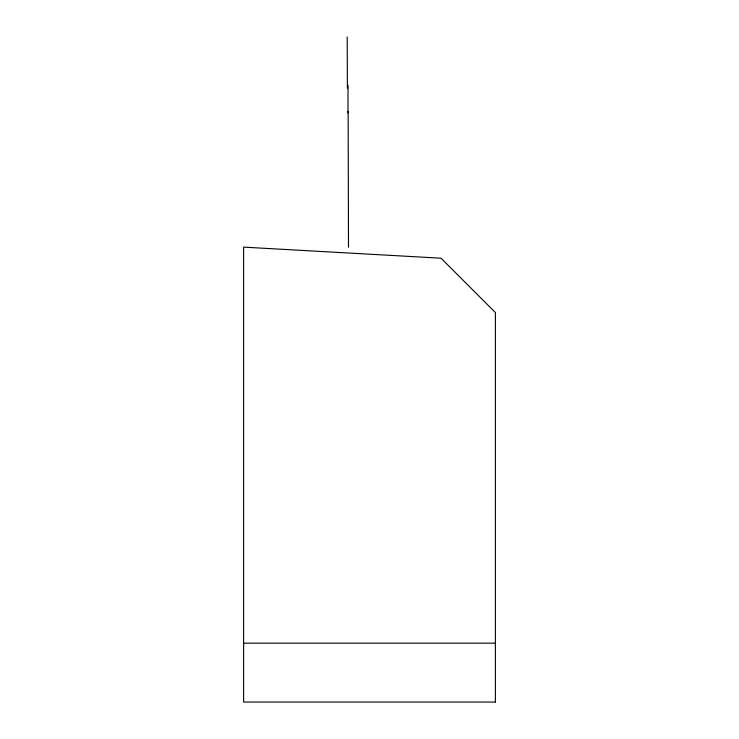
<?xml version="1.0" encoding="UTF-8"?>
<svg xmlns="http://www.w3.org/2000/svg" width="739" height="739" viewBox="0 0 739 739"><rect width="100%" height="100%" fill="white"/><g stroke="black" fill="none" stroke-linecap="round" stroke-linejoin="round"><path stroke-width="1.11" d="M348.143 111.395L348.494 247.159M347.958 112.919L348.041 85.124M243.611 643.17L495.389 643.17M347.191 36.95L347.395 88.153M495.389 702.05L243.611 702.05L243.611 247.131L441.044 258.207L495.389 312.551L495.389 702.05"/></g></svg>
